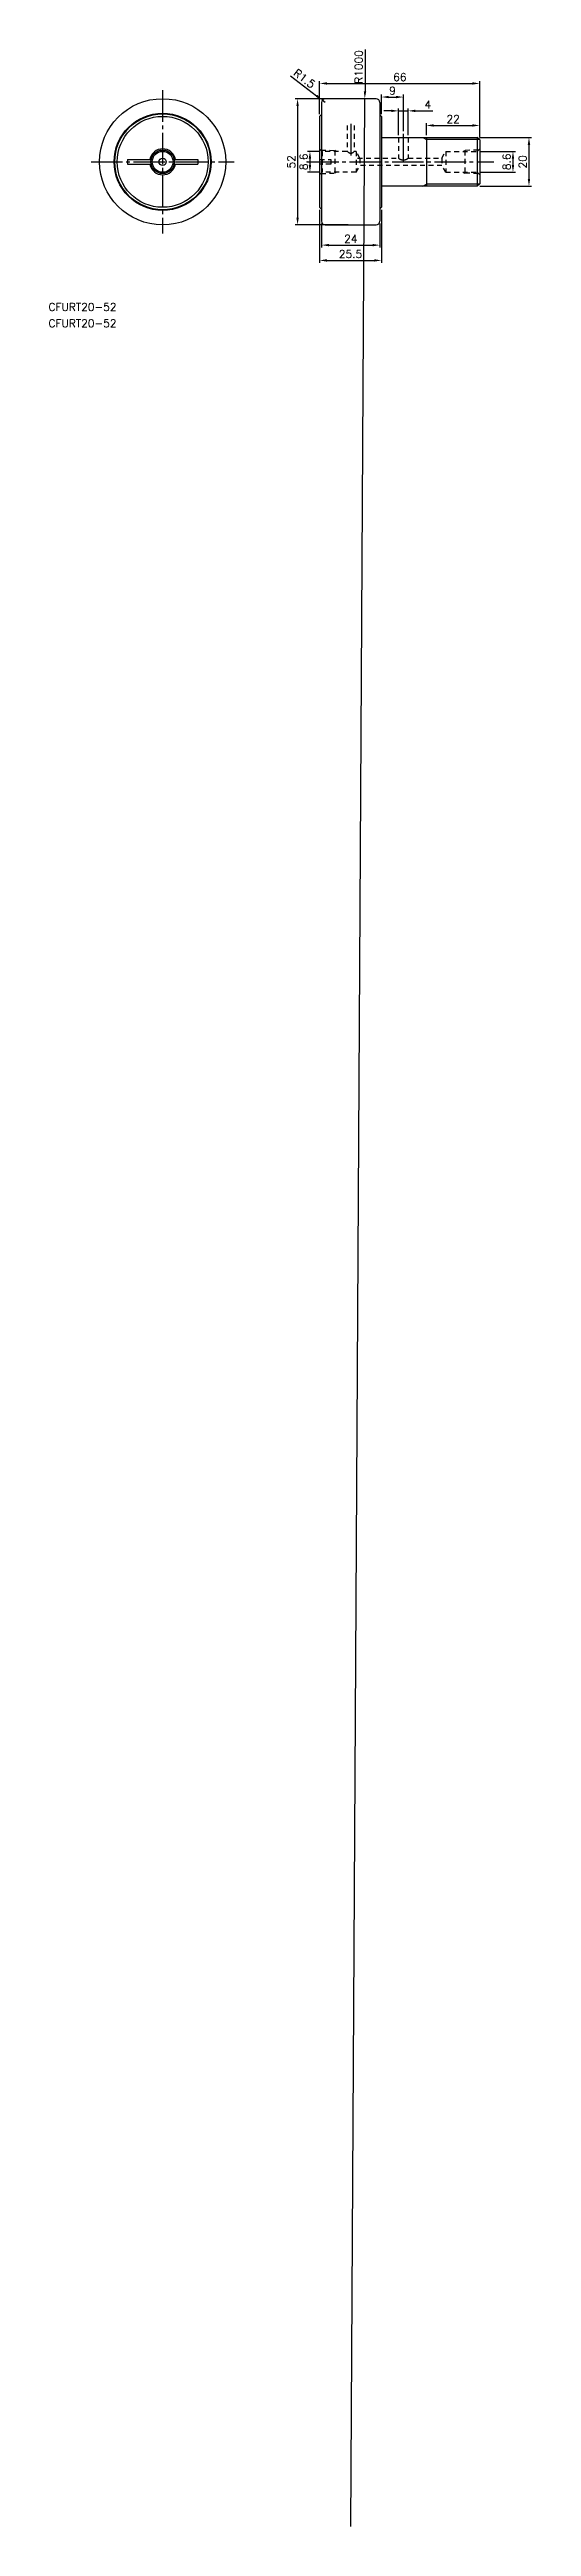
# Model space of a CAD drawing. Extents: x -51 to 148, y 68 to 1089.
import ezdxf

# ---------------------------------------------------------------- set-up
doc = ezdxf.new("R2010")
doc.units = 0
doc.header["$MEASUREMENT"] = 0
doc.header["$PDMODE"] = 64
doc.linetypes.add('CENTER', pattern=[17.5, 13, -1.5, 1.5, -1.5])
doc.linetypes.add('DASHED', pattern=[3.5, 2, -1.5])
doc.layers.get('0').update_dxf_attribs({"linetype": 'CONTINUOUS'})
doc.layers.get('DEFPOINTS').update_dxf_attribs({"linetype": 'CONTINUOUS'})
doc.layers.add('CENTER', color=1, linetype='CENTER')
doc.layers.add('SIZE', color=7, linetype='CONTINUOUS')
doc.styles.get("Standard").update_dxf_attribs({"font": 'txt.shx', "bigfont": '@extfont2.shx'})
doc.dimstyles.new('MISUMI', dxfattribs={"dimtxt": 3.2, "dimasz": 3, "dimexe": 1, "dimexo": 1, "dimgap": 1, "dimtad": 1, "dimdsep": 46, "dimtxsty": 'STANDARD', "dimcen": 0, "dimadec": 0, "dimazin": 0, "dimtfac": 0.6, "dimtix": 1, "dimtmove": 2, "dimatfit": 3, "dimfxl": 1, "dimtvp": 1, "dimtolj": 1, "dimarcsym": 0})

# ---------------------------------------------------------------- blocks, each defined once
blk = doc.blocks.new('*D11')
at = {"layer": 'DEFPOINTS', "color": 0, "linetype": 'Continuous'}
for p in [(73.3, 1068.4), (51.4, 1016.4), (73.3, 1016.4)]:
    blk.add_point(p, dxfattribs=at)
at = {"layer": 'SIZE', "color": 0, "linetype": 'Continuous', "lineweight": -2}
for p, q in [((72.3, 1068.4), (50.4, 1068.4)), ((51.4, 1065.4), (51.4, 1019.4)), ((72.3, 1016.4), (50.4, 1016.4))]:
    blk.add_line(p, q, dxfattribs=at)
at = {"layer": 'SIZE', "color": 0, "linetype": 'Continuous'}
for points in [[(50.9, 1065.4), (51.9, 1065.4), (51.4, 1068.4)], [(50.9, 1019.4), (51.9, 1019.4), (51.4, 1016.4)]]:
    blk.add_solid(points, dxfattribs=at)
at = {"layer": 'SIZE', "color": 0, "linetype": 'Continuous', "insert": (48.8, 1042.4), "char_height": 3.2, "attachment_point": 5, "rotation": 90}
blk.add_mtext('\\A1;52', dxfattribs=at)
blk = doc.blocks.new('*D12')
at = {"layer": 'DEFPOINTS', "color": 0, "linetype": 'Continuous'}
for p in [(61.6, 1046.7), (56.5, 1038.1), (61.6, 1038.1)]:
    blk.add_point(p, dxfattribs=at)
at = {"layer": 'SIZE', "color": 0, "linetype": 'Continuous', "lineweight": -2}
for p, q in [((60.6, 1046.7), (55.5, 1046.7)), ((56.5, 1043.7), (56.5, 1041.1)), ((60.6, 1038.1), (55.5, 1038.1))]:
    blk.add_line(p, q, dxfattribs=at)
at = {"layer": 'SIZE', "color": 0, "linetype": 'Continuous'}
for points in [[(56, 1043.7), (57, 1043.7), (56.5, 1046.7)], [(56, 1041.1), (57, 1041.1), (56.5, 1038.1)]]:
    blk.add_solid(points, dxfattribs=at)
at = {"layer": 'SIZE', "color": 0, "linetype": 'Continuous', "insert": (53.9, 1042.4), "char_height": 3.2, "attachment_point": 5, "rotation": 90}
blk.add_mtext('\\A1;8.6', dxfattribs=at)
blk = doc.blocks.new('*D13')
at = {"layer": 'DEFPOINTS', "color": 0, "linetype": 'Continuous'}
for p in [(61.3, 1018), (85.3, 1018), (85.3, 1008.1)]:
    blk.add_point(p, dxfattribs=at)
at = {"layer": 'SIZE', "color": 0, "linetype": 'Continuous', "lineweight": -2}
for p, q in [((61.3, 1017), (61.3, 1007.1)), ((85.3, 1017), (85.3, 1007.1)), ((64.3, 1008.1), (82.3, 1008.1))]:
    blk.add_line(p, q, dxfattribs=at)
at = {"layer": 'SIZE', "color": 0, "linetype": 'Continuous'}
for points in [[(64.3, 1008.6), (64.3, 1007.6), (61.3, 1008.1)], [(82.3, 1008.6), (82.3, 1007.6), (85.3, 1008.1)]]:
    blk.add_solid(points, dxfattribs=at)
at = {"layer": 'SIZE', "color": 0, "linetype": 'Continuous', "insert": (73.3, 1010.7), "char_height": 3.2, "attachment_point": 5}
blk.add_mtext('\\A1;24', dxfattribs=at)
blk = doc.blocks.new('*D14')
at = {"layer": 'DEFPOINTS', "color": 0, "linetype": 'Continuous'}
for p in [(60.5, 1023.7), (86, 1023.7), (86, 1001.8)]:
    blk.add_point(p, dxfattribs=at)
at = {"layer": 'SIZE', "color": 0, "linetype": 'Continuous', "lineweight": -2}
for p, q in [((60.5, 1022.7), (60.5, 1000.8)), ((86, 1022.7), (86, 1000.8)), ((63.5, 1001.8), (83, 1001.8))]:
    blk.add_line(p, q, dxfattribs=at)
at = {"layer": 'SIZE', "color": 0, "linetype": 'Continuous'}
for points in [[(63.5, 1002.3), (63.5, 1001.3), (60.5, 1001.8)], [(83, 1002.3), (83, 1001.3), (86, 1001.8)]]:
    blk.add_solid(points, dxfattribs=at)
at = {"layer": 'SIZE', "color": 0, "linetype": 'Continuous', "insert": (73.2, 1004.4), "char_height": 3.2, "attachment_point": 5}
blk.add_mtext('\\A1;25.5', dxfattribs=at)
blk = doc.blocks.new('*D15')
at = {"layer": 'DEFPOINTS', "color": 0, "linetype": 'Continuous'}
for p in [(125.5, 1052.4), (125.5, 1032.4), (146.8, 1032.4)]:
    blk.add_point(p, dxfattribs=at)
at = {"layer": 'SIZE', "color": 0, "linetype": 'Continuous', "lineweight": -2}
for p, q in [((126.5, 1052.4), (147.8, 1052.4)), ((146.8, 1049.4), (146.8, 1035.4)), ((126.5, 1032.4), (147.8, 1032.4))]:
    blk.add_line(p, q, dxfattribs=at)
at = {"layer": 'SIZE', "color": 0, "linetype": 'Continuous'}
for points in [[(146.3, 1049.4), (147.3, 1049.4), (146.8, 1052.4)], [(146.3, 1035.4), (147.3, 1035.4), (146.8, 1032.4)]]:
    blk.add_solid(points, dxfattribs=at)
at = {"layer": 'SIZE', "color": 0, "linetype": 'Continuous', "insert": (144.2, 1042.4), "char_height": 3.2, "attachment_point": 5, "rotation": 90}
blk.add_mtext('\\A1;20', dxfattribs=at)
blk = doc.blocks.new('*D16')
at = {"layer": 'DEFPOINTS', "color": 0, "linetype": 'Continuous'}
for p in [(104.5, 1052.4), (126.5, 1057.4), (126.5, 1051.4)]:
    blk.add_point(p, dxfattribs=at)
at = {"layer": 'SIZE', "color": 0, "linetype": 'Continuous', "lineweight": -2}
for p, q in [((104.5, 1053.4), (104.5, 1058.4)), ((107.5, 1057.4), (123.5, 1057.4)), ((126.5, 1052.4), (126.5, 1058.4))]:
    blk.add_line(p, q, dxfattribs=at)
at = {"layer": 'SIZE', "color": 0, "linetype": 'Continuous'}
for points in [[(107.5, 1057.9), (107.5, 1056.9), (104.5, 1057.4)], [(123.5, 1057.9), (123.5, 1056.9), (126.5, 1057.4)]]:
    blk.add_solid(points, dxfattribs=at)
at = {"layer": 'SIZE', "color": 0, "linetype": 'Continuous', "insert": (115.5, 1060), "char_height": 3.2, "attachment_point": 5}
blk.add_mtext('\\A1;22', dxfattribs=at)
blk = doc.blocks.new('*D17')
at = {"layer": 'DEFPOINTS', "color": 0, "linetype": 'Continuous'}
for p in [(126.5, 1074.7), (60.5, 1061.1), (126.5, 1051.4)]:
    blk.add_point(p, dxfattribs=at)
at = {"layer": 'SIZE', "color": 0, "linetype": 'Continuous', "lineweight": -2}
for p, q in [((60.5, 1062.1), (60.5, 1075.7)), ((63.5, 1074.7), (123.5, 1074.7)), ((126.5, 1052.4), (126.5, 1075.7))]:
    blk.add_line(p, q, dxfattribs=at)
at = {"layer": 'SIZE', "color": 0, "linetype": 'Continuous'}
for points in [[(63.5, 1075.2), (63.5, 1074.2), (60.5, 1074.7)], [(123.5, 1075.2), (123.5, 1074.2), (126.5, 1074.7)]]:
    blk.add_solid(points, dxfattribs=at)
at = {"layer": 'SIZE', "color": 0, "linetype": 'Continuous', "insert": (93.5, 1077.3), "char_height": 3.2, "attachment_point": 5}
blk.add_mtext('\\A1;66', dxfattribs=at)
blk = doc.blocks.new('*D18')
at = {"layer": 'DEFPOINTS', "color": 0, "linetype": 'Continuous'}
for p in [(86, 1061.1), (95, 1069.1), (95, 1054)]:
    blk.add_point(p, dxfattribs=at)
at = {"layer": 'SIZE', "color": 0, "linetype": 'Continuous', "lineweight": -2}
for p, q in [((86, 1062.1), (86, 1070.1)), ((89, 1069.1), (92, 1069.1)), ((95, 1055), (95, 1070.1))]:
    blk.add_line(p, q, dxfattribs=at)
at = {"layer": 'SIZE', "color": 0, "linetype": 'Continuous'}
for points in [[(89, 1069.6), (89, 1068.6), (86, 1069.1)], [(92, 1069.6), (92, 1068.6), (95, 1069.1)]]:
    blk.add_solid(points, dxfattribs=at)
at = {"layer": 'SIZE', "color": 0, "linetype": 'Continuous', "insert": (90.5, 1071.7), "char_height": 3.2, "attachment_point": 5}
blk.add_mtext('\\A1;9', dxfattribs=at)
blk = doc.blocks.new('*D19')
at = {"layer": 'DEFPOINTS', "color": 0, "linetype": 'Continuous'}
for p in [(97, 1063.4), (93, 1052.4), (97, 1052.4)]:
    blk.add_point(p, dxfattribs=at)
at = {"layer": 'SIZE', "color": 0, "linetype": 'Continuous', "lineweight": -2}
for p, q in [((90, 1063.4), (87, 1063.4)), ((93, 1053.4), (93, 1064.4)), ((93, 1063.4), (97, 1063.4)), ((97, 1053.4), (97, 1064.4)), ((100, 1063.4), (107.1, 1063.4))]:
    blk.add_line(p, q, dxfattribs=at)
at = {"layer": 'SIZE', "color": 0, "linetype": 'Continuous'}
for points in [[(90, 1063.9), (90, 1062.9), (93, 1063.4)], [(100, 1063.9), (100, 1062.9), (97, 1063.4)]]:
    blk.add_solid(points, dxfattribs=at)
at = {"layer": 'SIZE', "color": 0, "linetype": 'Continuous', "insert": (105.1, 1066), "char_height": 3.2, "attachment_point": 5}
blk.add_mtext('\\A1;4', dxfattribs=at)
blk = doc.blocks.new('*D20')
at = {"layer": 'DEFPOINTS', "color": 0, "linetype": 'Continuous'}
for p in [(125.4, 1046.7), (125.4, 1038.1), (140.2, 1038.1)]:
    blk.add_point(p, dxfattribs=at)
at = {"layer": 'SIZE', "color": 0, "linetype": 'Continuous', "lineweight": -2}
for p, q in [((126.4, 1046.7), (141.2, 1046.7)), ((140.2, 1043.7), (140.2, 1041.1)), ((126.4, 1038.1), (141.2, 1038.1))]:
    blk.add_line(p, q, dxfattribs=at)
at = {"layer": 'SIZE', "color": 0, "linetype": 'Continuous'}
for points in [[(139.7, 1043.7), (140.7, 1043.7), (140.2, 1046.7)], [(139.7, 1041.1), (140.7, 1041.1), (140.2, 1038.1)]]:
    blk.add_solid(points, dxfattribs=at)
at = {"layer": 'SIZE', "color": 0, "linetype": 'Continuous', "insert": (137.6, 1042.4), "char_height": 3.2, "attachment_point": 5, "rotation": 90}
blk.add_mtext('\\A1;8.6', dxfattribs=at)
blk = doc.blocks.new('*D21')
at = {"layer": 'DEFPOINTS', "color": 0, "linetype": 'Continuous'}
for p in [(61.6, 1067.8), (62.8, 1066.9)]:
    blk.add_point(p, dxfattribs=at)
at = {"layer": 'SIZE', "color": 0, "linetype": 'Continuous', "lineweight": -2}
for p, q in [((48.5, 1077.8), (59.2, 1069.6)), ((62.8, 1066.9), (61.6, 1067.8))]:
    blk.add_line(p, q, dxfattribs=at)
at = {"layer": 'SIZE', "color": 0, "linetype": 'Continuous'}
blk.add_solid([(59.5, 1070), (58.9, 1069.2), (61.6, 1067.8)], dxfattribs=at)
at = {"layer": 'SIZE', "color": 0, "linetype": 'Continuous', "insert": (54.2, 1076.7), "char_height": 3.2, "attachment_point": 5, "rotation": 322.6606}
blk.add_mtext('\\A1;R1.5', dxfattribs=at)
blk = doc.blocks.new('*D22')
at = {"layer": 'DEFPOINTS', "color": 0, "linetype": 'Continuous'}
for p in [(79.1, 1068.4), (73.3, 68.4)]:
    blk.add_point(p, dxfattribs=at)
at = {"layer": 'SIZE', "color": 0, "linetype": 'Continuous', "lineweight": -2}
for p, q in [((79.3, 1088.7), (79.2, 1071.4)), ((73.3, 68.4), (79.1, 1068.4))]:
    blk.add_line(p, q, dxfattribs=at)
at = {"layer": 'SIZE', "color": 0, "linetype": 'Continuous'}
blk.add_solid([(78.7, 1071.4), (79.7, 1071.4), (79.1, 1068.4)], dxfattribs=at)
at = {"layer": 'SIZE', "color": 0, "linetype": 'Continuous', "insert": (76.6, 1081.5), "char_height": 3.2, "attachment_point": 5, "rotation": 89.665}
blk.add_mtext('\\A1;R1000', dxfattribs=at)

msp = doc.modelspace()

# ---------------------------------------------------------------- linework, layer by layer
at = {"color": 7, "linetype": 'Continuous'}
for p, q in [((60.49446, 1061.13755), (60.49446, 1023.6876)), ((60.49447, 1061.13756), (61.29447, 1061.93756)), ((61.29447, 1066.85735), (61.29447, 1017.96777)), ((85.29447, 1066.85735), (85.29447, 1017.96777)), ((85.29447, 1061.81255), (85.99448, 1061.11255)), ((85.99446, 1061.11256), (85.99446, 1023.68755)), ((85.99446, 1052.41256), (125.49446, 1052.41256)), ((104.49446, 1052.41256), (104.49446, 1032.41256)), ((126.49446, 1051.41253), (125.49445, 1052.41254)), ((125.49446, 1052.41256), (125.49446, 1032.41256)), ((125.49446, 1052.349), (125.52623, 1052.38076)), ((126.49446, 1051.41256), (126.49446, 1033.41256)), ((-18.72941, 1043.41256), (-8.97301, 1043.41256)), ((-18.72941, 1043.41256), (-18.72941, 1041.41256)), ((-18.72941, 1041.41256), (-8.97301, 1041.41256)), ((0.5142, 1043.41256), (10.27059, 1043.41256)), ((0.5142, 1041.41256), (10.27059, 1041.41256)), ((10.27059, 1043.41256), (10.27059, 1041.41256)), ((125.49448, 1032.41256), (85.99446, 1032.41256)), ((126.49447, 1033.41254), (125.49449, 1032.41255)), ((61.29447, 1022.8876), (60.49449, 1023.68759)), ((85.29447, 1022.98756), (85.99447, 1023.68756))]:
    msp.add_line(p, q, dxfattribs=at)
at = {"color": 3, "linetype": 'DASHED'}
for p, q in [((71.79447, 1057.41256), (71.79447, 1046.71256)), ((74.79447, 1057.41256), (74.79447, 1046.71256)), ((92.99446, 1052.41256), (92.99446, 1043.91256)), ((96.99446, 1052.41256), (96.99446, 1043.91256)), ((61.55848, 1046.71256), (60.49446, 1047.77655)), ((60.49446, 1043.41256), (65.09447, 1043.41256)), ((60.49446, 1043.41256), (65.09447, 1043.41256)), ((65.09447, 1041.41256), (60.49446, 1041.41256)), ((65.09447, 1041.41256), (60.49446, 1041.41256)), ((61.01059, 1047.26043), (66.69446, 1047.08281)), ((61.55847, 1046.71256), (61.55847, 1038.11256)), ((71.79447, 1046.71256), (61.55847, 1046.71256)), ((65.09447, 1043.41256), (65.09447, 1041.41256)), ((65.09447, 1043.41256), (65.09447, 1041.41256)), ((66.69446, 1047.08282), (66.69446, 1037.7423)), ((67.33575, 1046.71256), (66.69447, 1047.08281)), ((75.49446, 1046.71256), (74.79447, 1046.71256)), ((75.49444, 1038.11251), (77.11104, 1040.91256)), ((77.11104, 1043.91256), (75.49446, 1046.71256)), ((75.49446, 1046.71256), (75.49446, 1038.11256)), ((76.11104, 1043.91256), (92.99446, 1043.91256)), ((110.87789, 1040.91256), (76.11104, 1040.91256)), ((77.11104, 1043.91259), (77.11104, 1040.91256)), ((96.99446, 1043.91256), (110.87789, 1043.91256)), ((110.87789, 1043.91257), (112.49447, 1046.71257)), ((110.87789, 1043.91259), (110.87789, 1040.91256)), ((112.49449, 1038.11251), (110.87789, 1040.91255)), ((112.49446, 1046.71256), (125.43045, 1046.71256)), ((112.49446, 1046.71256), (112.49446, 1038.11256)), ((119.65319, 1046.71256), (120.29447, 1047.08281)), ((125.97833, 1047.26043), (120.29446, 1047.08281)), ((120.29447, 1047.08282), (120.29447, 1037.7423)), ((125.43045, 1046.71256), (126.49446, 1047.77656)), ((125.43045, 1046.71256), (125.43045, 1038.11256)), ((60.49445, 1037.04855), (61.55847, 1038.11256)), ((61.55847, 1038.11256), (60.49447, 1037.04857)), ((61.0106, 1037.56468), (66.69447, 1037.7423)), ((75.49446, 1038.11256), (61.55847, 1038.11256)), ((67.33576, 1038.11255), (66.69446, 1037.7423)), ((112.49446, 1038.11256), (125.43045, 1038.11256)), ((119.65316, 1038.11256), (120.29447, 1037.7423)), ((125.97833, 1037.56468), (120.29446, 1037.7423)), ((125.43046, 1038.11256), (126.49446, 1037.04857)), ((126.49449, 1037.04855), (125.43046, 1038.11256))]:
    msp.add_line(p, q, dxfattribs=at)
at = {"color": 3, "linetype": 'Continuous'}
for p, q in [((103.08801, 1052.41255), (104.49448, 1051.60052)), ((126.30646, 1051.60055), (104.49446, 1051.60055)), ((103.08805, 1032.41255), (104.49449, 1033.22455)), ((126.30648, 1033.22456), (104.49446, 1033.22456))]:
    msp.add_line(p, q, dxfattribs=at)
at = {"color": 3, "linetype": 'DASHED'}
for points in [[(71.9845, 1046.66345, 0.1077869583), (72.86684, 1046.05275, 0.2055325002), (73.91867, 1046.08968, 0.0974135093), (74.79447, 1046.71256)], [(92.99446, 1043.91256, 0.0927911081), (94.27977, 1043.26341, 0.1411191126), (95.70926, 1043.26344, 0.0927825592), (96.99446, 1043.91256)]]:
    msp.add_lwpolyline(points, format="xyb", dxfattribs=at)
at = {"color": 7, "linetype": 'Continuous'}
for radius in [26, 20, 19.72499, 18.72499, 4.84787, 4.3, 1.5, 1.5]:
    msp.add_circle((-4.22941, 1042.41256), radius, dxfattribs=at)
for centre, radius, start, end in [((62.79447, 1066.85735), 1.5, 90.60252081, 180.00000501), ((73.29447, 68.41256), 1000, 89.39747737, 90.60252081), ((83.79447, 1066.85735), 1.5, 0, 89.39747737), ((-4.22941, 1042.41256), 5.36399, 10.74441434, 169.25558469), ((-4.22941, 1042.41256), 5.36399, 190.74441531, 349.25558566), ((62.79447, 1017.96777), 1.5, 180.00000501, 269.39746872), ((73.29447, 2016.41256), 1000, 269.39747919, 270.60252263), ((83.79447, 1017.96777), 1.5, 270.60252263, 0)]:
    msp.add_arc(centre, radius, start, end, dxfattribs=at)
at = {"layer": 'CENTER', "color": 1, "linetype": 'CENTER'}
for p, q in [((-4.22941, 1071.90657), (-4.22941, 1012.91855)), ((73.29447, 1058.05946), (73.29447, 1044.84794)), ((94.99446, 1053.99873), (94.99446, 1042.41256)), ((-33.7233, 1042.41256), (25.26449, 1042.41256)), ((55.34387, 1042.41256), (132.34317, 1042.41256)), ((55.34387, 1042.41256), (132.34317, 1042.41256))]:
    msp.add_line(p, q, dxfattribs=at)

# ---------------------------------------------------------------- texts
at = {"color": 7, "linetype": 'Continuous'}
for p in [(-51.2881, 981.03281), (-51.2881, 974.3068)]:
    msp.add_text('CFURT20-52', height=3.2, dxfattribs=at).set_placement(p)

# ---------------------------------------------------------------- dimensions: what is measured, and where the dimension line sits
at = {"layer": 'SIZE', "color": 7, "linetype": 'Continuous'}
for center, mpoint, override, picture, middle in [((73.29447, 68.41256), (79.14077, 1068.39547), {"dimdec": 4, "dimsd1": 0, "dimsd2": 0, "dimtdec": 4, "dimtix": 1, "dimtmove": 0, "dimtzin": 0}, '*D22', (76.61759, 1081.54378)), ((62.79447, 1066.85735), (61.60188, 1067.76715), {"dimdec": 4, "dimtdec": 4, "dimtmove": 0, "dimtzin": 0}, '*D21', (54.22124, 1076.66794))]:
    dim = msp.add_radius_dim(center=center, mpoint=mpoint, dimstyle='MISUMI', override=override, dxfattribs=at)
    dim.commit()
    dim.dimension.update_dxf_attribs({"geometry": picture, "text_midpoint": middle})
for base, p1, p2, picture, middle in [((126.49446, 1074.71367), (60.49446, 1061.13755), (126.49446, 1051.41253), '*D17', (93.49446, 1077.31367)), ((94.99446, 1069.10525), (85.99446, 1061.11256), (94.99446, 1053.99873), '*D18', (90.49446, 1071.70525)), ((126.49446, 1057.41257), (104.49446, 1052.41256), (126.49446, 1051.41253), '*D16', (115.49446, 1060.01257)), ((85.99446, 1001.78676), (60.49446, 1023.6876), (85.99446, 1023.68755), '*D14', (73.24446, 1004.38676)), ((85.29447, 1008.07626), (61.29447, 1017.96777), (85.29447, 1017.96777), '*D13', (73.29447, 1010.67626))]:
    dim = msp.add_linear_dim(base=base, p1=p1, p2=p2, dimstyle='MISUMI', override={"dimdec": 4, "dimtdec": 4, "dimtmove": 0, "dimtzin": 0}, dxfattribs=at)
    dim.commit()
    dim.dimension.update_dxf_attribs({"geometry": picture, "text_midpoint": middle})
for base, p1, p2, picture, middle in [((51.39423, 1016.41256), (73.29447, 1068.41256), (73.29448, 1016.41256), '*D11', (48.79423, 1042.41256)), ((56.47883, 1038.11258), (61.55848, 1046.71257), (61.55847, 1038.11258), '*D12', (53.87883, 1042.41257)), ((140.23409, 1038.11258), (125.43044, 1046.71256), (125.43045, 1038.11258), '*D20', (137.63409, 1042.41257))]:
    dim = msp.add_linear_dim(base=base, p1=p1, p2=p2, angle=90, dimstyle='MISUMI', override={"dimdec": 4, "dimtdec": 4, "dimtmove": 0, "dimtzin": 0}, dxfattribs=at)
    dim.commit()
    dim.dimension.update_dxf_attribs({"geometry": picture, "text_midpoint": middle})
dim = msp.add_linear_dim(base=(96.99446, 1063.40505), p1=(92.99446, 1052.41256), p2=(96.99446, 1052.41256), dimstyle='MISUMI', override={"dimdec": 4, "dimtdec": 4, "dimtmove": 0, "dimtzin": 0}, dxfattribs=at)
dim.commit()
dim.dimension.update_dxf_attribs({"geometry": '*D19', "text_midpoint": (105.06113, 1063.40505), "dimtype": 160})
dim = msp.add_linear_dim(base=(146.83893, 1032.41256), p1=(125.49446, 1052.41256), p2=(125.49446, 1032.41256), angle=90, dimstyle='MISUMI', override={"dimdec": 4, "dimtdec": 4, "dimtmove": 0, "dimtzin": 0}, dxfattribs=at)
dim.commit()
dim.dimension.update_dxf_attribs({"geometry": '*D15', "text_midpoint": (146.83893, 1042.41257), "dimtype": 160})

doc.saveas('drawing.dxf')
